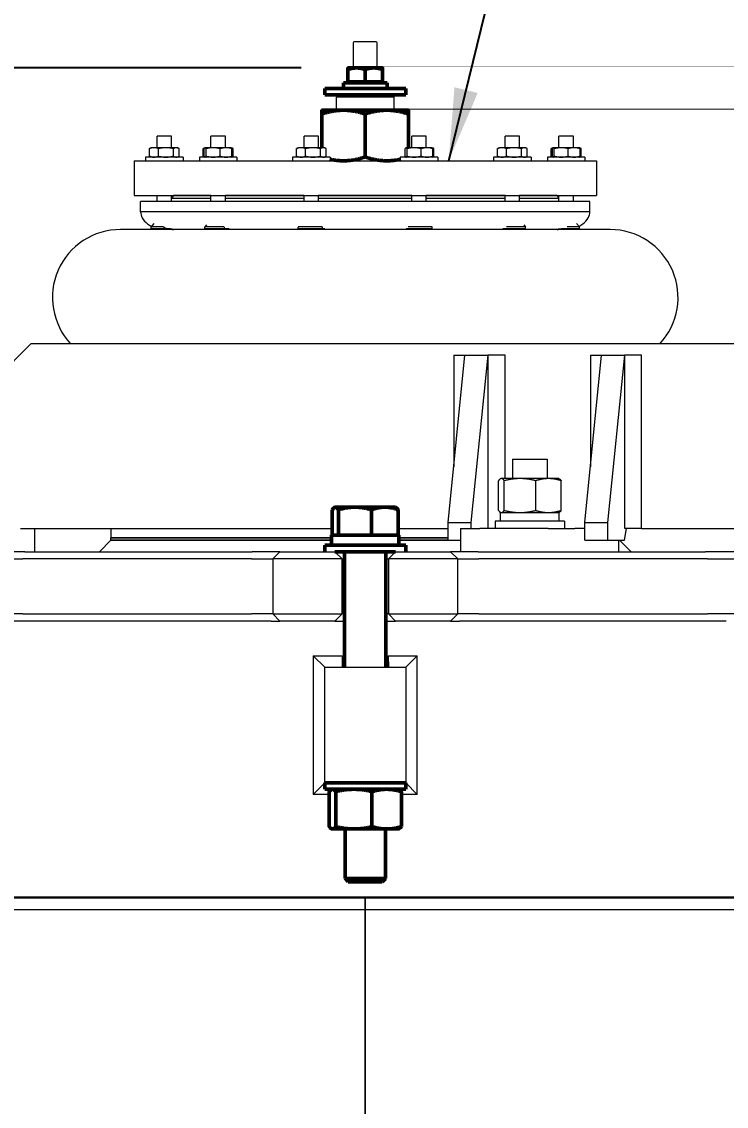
# Model space of a CAD drawing. Header units: inches. Extents: x 20 to 536, y 8 to 344.
# Drawn here: x 417.5 to 432.74, y 137.74 to 161.21 of the extents above; entities that cross this region are included whole.
import ezdxf

# ---------------------------------------------------------------- set-up
doc = ezdxf.new("R2010")
doc.units = ezdxf.units.IN
doc.header["$LTSCALE"] = 16
doc.header["$MEASUREMENT"] = 0
for name, color, linetype, lineweight in [('Dimension (ANSI)', 7, 'Continuous', 25), ('Symbol', 7, 'Continuous', 25), ('Visible (ANSI)', 7, 'Continuous', 50)]:
    doc.layers.add(name, color=color, linetype=linetype, lineweight=lineweight)
doc.styles.add('Standard D-E', font='arial.ttf')
doc.dimstyles.new('Default D-E$7', dxfattribs={"dimscale": 16, "dimtxt": 0.15, "dimasz": 0.098425, "dimexe": 0.125, "dimexo": 0.0625, "dimgap": 0.031496, "dimtad": 0, "dimtih": 1, "dimtoh": 1, "dimrnd": 1e-08, "dimzin": 4, "dimdsep": 46, "dimtxsty": 'Standard D-E', "dimcen": 0.09, "dimdle": 0.393701, "dimclrd": 256, "dimclre": 256, "dimclrt": 256, "dimadec": 0, "dimazin": 1, "dimtfac": 1, "dimtofl": 0, "dimtmove": 0, "dimatfit": 3, "dimfxl": 1, "dimtolj": 1, "dimtzin": 4, "dimlwd": -1, "dimlwe": -1, "dimarcsym": 0})
doc.dimstyles.new('in [mm] D-E NeptuneBenson', dxfattribs={"dimscale": 16, "dimtxt": 0.15, "dimasz": 0.098425, "dimexe": 0.125, "dimexo": 0.063, "dimgap": 0.031496, "dimtad": 0, "dimtih": 1, "dimtoh": 1, "dimdec": 4, "dimrnd": 1e-08, "dimzin": 3, "dimdsep": 46, "dimlunit": 5, "dimtxsty": 'Standard D-E', "dimcen": 0.09, "dimdle": 0.393701, "dimclrd": 256, "dimclre": 256, "dimclrt": 256, "dimadec": 1, "dimazin": 1, "dimtfac": 1, "dimtofl": 0, "dimtmove": 0, "dimatfit": 3, "dimfxl": 1, "dimfrac": 1, "dimtolj": 1, "dimtzin": 4, "dimlwd": -1, "dimlwe": -1, "dimarcsym": 0})

# ---------------------------------------------------------------- blocks, each defined once
blk = doc.blocks.new('*D27')
at = {"layer": 'Defpoints', "color": 0, "transparency": 16777216}
for p in [(353.817, 160.21), (424.556, 160.21), (399.354, 62.718)]:
    blk.add_point(p, dxfattribs=at)
at = {"layer": 'Dimension (ANSI)', "transparency": 16777216}
for p, q in [((423.548, 160.21), (351.817, 160.21)), ((353.817, 158.636), (353.817, 117.193)), ((353.817, 64.293), (353.817, 99.866)), ((398.346, 62.718), (351.817, 62.718))]:
    blk.add_line(p, q, dxfattribs=at)
for points in [[(353.554, 158.636), (354.079, 158.636), (353.817, 160.21)], [(353.554, 64.293), (354.079, 64.293), (353.817, 62.718)]]:
    blk.add_solid(points, dxfattribs=at)
at = {"layer": 'Dimension (ANSI)', "transparency": 16777216, "char_height": 2.4, "attachment_point": 5, "style": 'Standard D-E'}
for s, insert in [('\\A1; \\fArial|b0|i0;97{\\H1x;\\S1#2;} in', (353.817, 111.464)), ('\\A1;[2461.5 mm]{\\P\\fArial|b0|i0;SHIPPING HEIGHT\\P\\fArial|b0|i0;REF.}', (353.817, 102.8))]:
    blk.add_mtext(s, dxfattribs=dict(at, insert=insert))

msp = doc.modelspace()

# ---------------------------------------------------------------- linework, layer by layer
at = {"layer": 'Visible (ANSI)', "linetype": 'Continuous', "lineweight": 18}
for p, q in [((425.170575, 160.774125), (424.692075, 160.774125)), ((424.671195, 160.753245), (424.671195, 160.210476)), ((425.191455, 160.210476), (425.191455, 160.753245)), ((424.356325, 159.628472), (424.306325, 159.578472)), ((425.506325, 159.628472), (425.556325, 159.578472)), ((425.556325, 159.578472), (424.306325, 159.578472)), ((424.306325, 159.295612), (424.306325, 159.578472)), ((425.556325, 159.295612), (425.556325, 159.578472)), ((420.740909, 158.731612), (420.428409, 158.731612)), ((420.428409, 158.484612), (420.428409, 158.731612)), ((420.740909, 158.484612), (420.740909, 158.731612)), ((421.905594, 158.731612), (421.593094, 158.731612)), ((421.593094, 158.484612), (421.593094, 158.731612)), ((421.905594, 158.484612), (421.905594, 158.731612)), ((423.922889, 158.731612), (423.610389, 158.731612)), ((423.610389, 158.484612), (423.610389, 158.731612)), ((423.922889, 158.484612), (423.922889, 158.731612)), ((426.25226, 158.731612), (425.93976, 158.731612)), ((425.93976, 158.484612), (425.93976, 158.731612)), ((426.25226, 158.484612), (426.25226, 158.731612)), ((428.269555, 158.731612), (427.957055, 158.731612)), ((427.957055, 158.484612), (427.957055, 158.731612)), ((428.269555, 158.484612), (428.269555, 158.731612)), ((429.434241, 158.731612), (429.121741, 158.731612)), ((429.121741, 158.484612), (429.121741, 158.731612)), ((429.434241, 158.484612), (429.434241, 158.731612)), ((420.262391, 158.301919), (420.262391, 158.464305)), ((420.303159, 158.484612), (420.279965, 158.473797)), ((420.36133, 158.484612), (420.303159, 158.484612)), ((420.621402, 158.484612), (420.36133, 158.484612)), ((420.460268, 158.301919), (420.460268, 158.464305)), ((420.844731, 158.484612), (420.621402, 158.484612)), ((420.782535, 158.301919), (420.782535, 158.464305)), ((420.866159, 158.484612), (420.844731, 158.484612)), ((420.866159, 158.484612), (420.889352, 158.473797)), ((420.906926, 158.301919), (420.906926, 158.464305)), ((421.427077, 158.301919), (421.427077, 158.464305)), ((421.465415, 158.48348), (421.444651, 158.473797)), ((421.449039, 158.301919), (421.449039, 158.464305)), ((421.467844, 158.484612), (421.465415, 158.48348)), ((421.470253, 158.484612), (421.467844, 158.484612)), ((421.641619, 158.484612), (421.470253, 158.484612)), ((421.491466, 158.301919), (421.491466, 158.464305)), ((421.920711, 158.484612), (421.641619, 158.484612)), ((421.791772, 158.301919), (421.791772, 158.464305)), ((422.030844, 158.484612), (421.920711, 158.484612)), ((422.030844, 158.484612), (422.033273, 158.48348)), ((422.033273, 158.48348), (422.054038, 158.473797)), ((422.04965, 158.301919), (422.04965, 158.464305)), ((422.071612, 158.301919), (422.071612, 158.464305)), ((423.444372, 158.301919), (423.444372, 158.464305)), ((423.485139, 158.484612), (423.461946, 158.473797)), ((423.54331, 158.484612), (423.485139, 158.484612)), ((423.803382, 158.484612), (423.54331, 158.484612)), ((423.642249, 158.301919), (423.642249, 158.464305)), ((424.026711, 158.484612), (423.803382, 158.484612)), ((423.964516, 158.301919), (423.964516, 158.464305)), ((424.048139, 158.484612), (424.026711, 158.484612)), ((424.048139, 158.484612), (424.071332, 158.473797)), ((424.088906, 158.301919), (424.088906, 158.464305)), ((425.795705, 158.301919), (425.795705, 158.464305)), ((425.81451, 158.484612), (425.812081, 158.48348)), ((425.816919, 158.484612), (425.81451, 158.484612)), ((425.988285, 158.484612), (425.816919, 158.484612)), ((425.838132, 158.301919), (425.838132, 158.464305)), ((426.267377, 158.484612), (425.988285, 158.484612)), ((426.138438, 158.301919), (426.138438, 158.464305)), ((426.37751, 158.484612), (426.267377, 158.484612)), ((426.37751, 158.484612), (426.37994, 158.48348)), ((426.37994, 158.48348), (426.400704, 158.473797)), ((426.396316, 158.301919), (426.396316, 158.464305)), ((426.418278, 158.301919), (426.418278, 158.464305)), ((427.791038, 158.301919), (427.791038, 158.464305)), ((427.831805, 158.484612), (427.808612, 158.473797)), ((427.889976, 158.484612), (427.831805, 158.484612)), ((428.150048, 158.484612), (427.889976, 158.484612)), ((427.988915, 158.301919), (427.988915, 158.464305)), ((428.373377, 158.484612), (428.150048, 158.484612)), ((428.311182, 158.301919), (428.311182, 158.464305)), ((428.394805, 158.484612), (428.373377, 158.484612)), ((428.394805, 158.484612), (428.417999, 158.473797)), ((428.435573, 158.301919), (428.435573, 158.464305)), ((428.955724, 158.301919), (428.955724, 158.464305)), ((428.994062, 158.48348), (428.973298, 158.473797)), ((428.977686, 158.301919), (428.977686, 158.464305)), ((428.996491, 158.484612), (428.994062, 158.48348)), ((428.998899, 158.484612), (428.996491, 158.484612)), ((429.170266, 158.484612), (428.998899, 158.484612)), ((429.020113, 158.301919), (429.020113, 158.464305)), ((429.449357, 158.484612), (429.170266, 158.484612)), ((429.320418, 158.301919), (429.320418, 158.464305)), ((429.559491, 158.484612), (429.449357, 158.484612)), ((429.559491, 158.484612), (429.56192, 158.48348)), ((429.56192, 158.48348), (429.582684, 158.473797)), ((429.578296, 158.301919), (429.578296, 158.464305)), ((429.600258, 158.301919), (429.600258, 158.464305)), ((419.931325, 158.201612), (429.931325, 158.201612)), ((419.931325, 158.201612), (419.931325, 157.451612)), ((420.990659, 158.281612), (420.178659, 158.281612)), ((420.178659, 158.281612), (420.178659, 158.201612)), ((420.303159, 158.281612), (420.279965, 158.292428)), ((420.866159, 158.281612), (420.889352, 158.292428)), ((420.990659, 158.281612), (420.990659, 158.201612)), ((422.155344, 158.281612), (421.343344, 158.281612)), ((421.343344, 158.281612), (421.343344, 158.201612)), ((421.465415, 158.282745), (421.444651, 158.292428)), ((421.467844, 158.281612), (421.465415, 158.282745)), ((422.030844, 158.281612), (422.033273, 158.282745)), ((422.033273, 158.282745), (422.054038, 158.292428)), ((422.155344, 158.281612), (422.155344, 158.201612)), ((424.172639, 158.281612), (423.360639, 158.281612)), ((423.360639, 158.281612), (423.360639, 158.201612)), ((423.485139, 158.281612), (423.461946, 158.292428)), ((424.048139, 158.281612), (424.071332, 158.292428)), ((424.172639, 158.281612), (424.172639, 158.201612)), ((426.50201, 158.281612), (425.69001, 158.281612)), ((425.69001, 158.281612), (425.69001, 158.201612)), ((425.81451, 158.281612), (425.812081, 158.282745)), ((426.37751, 158.281612), (426.37994, 158.282745)), ((426.37994, 158.282745), (426.400704, 158.292428)), ((426.50201, 158.281612), (426.50201, 158.201612)), ((428.519305, 158.281612), (427.707305, 158.281612)), ((427.707305, 158.281612), (427.707305, 158.201612)), ((427.831805, 158.281612), (427.808612, 158.292428)), ((428.394805, 158.281612), (428.417999, 158.292428)), ((428.519305, 158.281612), (428.519305, 158.201612)), ((429.683991, 158.281612), (428.871991, 158.281612)), ((428.871991, 158.281612), (428.871991, 158.201612)), ((428.994062, 158.282745), (428.973298, 158.292428)), ((428.996491, 158.281612), (428.994062, 158.282745)), ((429.559491, 158.281612), (429.56192, 158.282745)), ((429.56192, 158.282745), (429.582684, 158.292428)), ((429.683991, 158.281612), (429.683991, 158.201612)), ((429.931325, 158.201612), (429.931325, 157.451612)), ((419.931325, 157.451612), (429.931325, 157.451612)), ((429.791325, 157.323612), (420.071325, 157.323612)), ((420.071325, 157.095415), (420.071325, 157.323612)), ((420.428409, 157.323612), (420.428409, 157.451612)), ((420.740909, 157.323612), (420.740909, 157.451612)), ((420.782216, 157.448473), (420.745162, 157.384294)), ((421.593094, 157.384294), (420.745162, 157.384294)), ((421.593094, 157.448473), (420.782216, 157.448473)), ((421.593094, 157.323612), (421.593094, 157.451612)), ((421.905594, 157.323612), (421.905594, 157.451612)), ((423.610389, 157.448473), (421.905594, 157.448473)), ((423.610389, 157.384294), (421.905594, 157.384294)), ((423.610389, 157.323612), (423.610389, 157.451612)), ((423.922889, 157.323612), (423.922889, 157.451612)), ((425.93976, 157.448473), (423.922889, 157.448473)), ((425.93976, 157.384294), (423.922889, 157.384294)), ((424.188075, 157.448473), (424.188075, 157.451612)), ((425.674575, 157.448473), (425.674575, 157.451612)), ((425.93976, 157.323612), (425.93976, 157.451612)), ((426.25226, 157.323612), (426.25226, 157.451612)), ((427.957055, 157.448473), (426.25226, 157.448473)), ((427.957055, 157.384294), (426.25226, 157.384294)), ((427.957055, 157.323612), (427.957055, 157.451612)), ((428.269555, 157.323612), (428.269555, 157.451612)), ((429.080434, 157.448473), (428.269555, 157.448473)), ((429.117487, 157.384294), (428.269555, 157.384294)), ((429.080434, 157.448473), (429.117487, 157.384294)), ((429.121741, 157.323612), (429.121741, 157.451612)), ((429.434241, 157.323612), (429.434241, 157.451612)), ((429.791325, 157.095415), (429.791325, 157.323612)), ((429.791325, 157.095415), (420.071325, 157.095415)), ((420.360663, 156.84468), (420.300659, 156.775653)), ((420.565239, 156.775653), (420.300659, 156.775653)), ((420.300659, 156.731612), (420.300659, 156.775653)), ((420.57968, 156.731612), (420.57968, 156.770019)), ((421.501735, 156.817515), (421.465344, 156.775653)), ((421.874194, 156.775653), (421.465344, 156.775653)), ((421.465344, 156.731612), (421.465344, 156.775653)), ((421.887011, 156.731612), (421.887011, 156.770019)), ((423.482639, 156.731612), (423.482639, 156.768153)), ((424.002305, 156.775653), (423.483304, 156.775653)), ((424.010063, 156.731612), (424.010063, 156.770019)), ((426.379346, 156.775653), (425.860345, 156.775653)), ((426.379967, 156.731612), (426.379967, 156.770019)), ((428.397305, 156.775653), (427.988456, 156.775653)), ((428.360915, 156.817515), (428.397305, 156.775653)), ((428.397305, 156.731612), (428.397305, 156.775653)), ((429.561991, 156.775653), (429.297411, 156.775653)), ((429.501987, 156.84468), (429.561991, 156.775653)), ((429.561991, 156.731612), (429.561991, 156.775653)), ((430.225646, 156.714452), (419.637004, 156.714452)), ((420.57968, 156.731612), (420.300659, 156.731612)), ((420.596125, 156.723612), (420.721985, 156.723612)), ((420.662961, 156.731612), (420.602447, 156.731612)), ((420.662961, 156.743954), (420.662961, 156.731612)), ((420.720869, 156.731612), (420.662961, 156.731612)), ((420.767418, 156.723612), (421.804441, 156.723612)), ((421.887011, 156.731612), (421.465344, 156.731612)), ((421.953652, 156.731612), (421.887011, 156.731612)), ((421.928566, 156.723612), (423.724743, 156.723612)), ((421.953652, 156.743954), (421.953652, 156.731612)), ((421.991908, 156.731612), (421.953652, 156.731612)), ((424.010063, 156.731612), (423.482639, 156.731612)), ((423.894302, 156.723612), (425.968348, 156.723612)), ((424.042208, 156.731612), (424.010063, 156.731612)), ((424.042208, 156.743954), (424.042208, 156.731612)), ((424.050561, 156.731612), (424.042208, 156.731612)), ((425.823018, 156.746461), (425.823018, 156.731612)), ((426.379967, 156.731612), (425.823018, 156.731612)), ((426.137906, 156.723612), (427.934083, 156.723612)), ((427.916038, 156.746461), (427.916038, 156.731612)), ((428.397305, 156.731612), (427.916038, 156.731612)), ((428.058208, 156.723612), (429.095232, 156.723612)), ((429.140665, 156.723612), (429.266525, 156.723612)), ((429.209307, 156.731612), (429.172292, 156.731612)), ((429.209307, 156.746461), (429.209307, 156.731612)), ((429.561991, 156.731612), (429.209307, 156.731612)), ((415.233333, 151.743472), (417.696189, 154.243472)), ((440.940263, 154.243472), (417.696189, 154.243472)), ((426.724215, 150.373472), (427.088299, 153.993472)), ((426.845702, 153.993472), (427.088299, 153.993472)), ((426.845702, 153.993472), (426.845702, 151.581391)), ((427.088299, 153.993472), (427.58087, 153.993472)), ((427.58087, 153.993472), (427.216786, 150.373472)), ((427.592463, 153.993472), (427.58087, 153.993472)), ((427.953988, 153.993472), (427.592463, 153.993472)), ((427.592463, 150.243472), (427.592463, 153.993472)), ((427.953988, 151.325472), (427.953988, 153.993472)), ((429.679643, 150.373472), (430.043727, 153.993472)), ((429.80113, 153.993472), (430.043727, 153.993472)), ((429.80113, 153.993472), (429.80113, 151.581391)), ((430.043727, 153.993472), (430.536298, 153.993472)), ((430.536298, 153.993472), (430.172214, 150.373472)), ((430.547891, 153.993472), (430.536298, 153.993472)), ((430.909416, 153.993472), (430.547891, 153.993472)), ((430.547891, 150.243472), (430.547891, 153.993472)), ((430.909416, 150.243472), (430.909416, 153.993472)), ((428.117154, 151.743472), (428.867154, 151.743472)), ((428.117154, 151.743472), (428.117154, 151.325472)), ((428.867154, 151.743472), (428.867154, 151.325472)), ((427.81399, 150.636559), (427.81399, 151.280386)), ((427.867154, 151.325472), (427.857513, 151.320976)), ((427.876649, 151.325472), (427.867154, 151.325472)), ((428.278392, 151.325472), (427.876649, 151.325472)), ((427.939309, 150.636559), (427.939309, 151.280386)), ((428.893897, 151.325472), (428.278392, 151.325472)), ((428.617474, 150.636559), (428.617474, 151.280386)), ((429.117154, 151.325472), (428.893897, 151.325472)), ((429.117154, 151.325472), (429.126796, 151.320976)), ((429.170319, 150.636559), (429.170319, 151.280386)), ((427.867154, 150.591472), (427.857513, 150.595968)), ((427.859654, 150.591472), (429.124654, 150.591472)), ((427.859654, 150.403472), (427.859654, 150.591472)), ((429.117154, 150.591472), (429.126796, 150.595968)), ((429.124654, 150.403472), (429.124654, 150.591472)), ((417.474532, 150.243472), (424.219022, 150.243472)), ((417.775073, 150.243472), (417.775073, 149.743472)), ((419.431325, 150.243472), (419.431325, 150.033472)), ((425.643628, 150.243472), (426.724215, 150.243472)), ((426.724215, 150.373472), (427.216786, 150.373472)), ((426.724215, 149.993472), (426.724215, 150.373472)), ((426.994686, 150.243472), (427.408817, 150.243472)), ((426.994686, 150.243472), (426.994686, 149.743472)), ((427.216786, 150.373472), (427.216786, 150.243472)), ((428.886531, 150.243472), (427.408817, 150.243472)), ((429.242154, 150.403472), (427.742154, 150.403472)), ((427.742154, 150.403472), (427.742154, 150.243472)), ((428.886531, 150.243472), (429.464971, 150.243472)), ((429.242154, 150.403472), (429.242154, 150.243472)), ((429.679643, 150.243472), (429.464971, 150.243472)), ((429.679643, 150.373472), (430.172214, 150.373472)), ((429.679643, 149.993472), (429.679643, 150.373472)), ((430.172214, 150.373472), (430.172214, 149.993472)), ((430.536298, 149.993472), (430.579233, 150.243472)), ((430.909416, 150.243472), (430.547891, 150.243472)), ((430.909416, 150.243472), (434.436612, 150.243472)), ((419.431325, 149.993472), (419.181325, 149.743472)), ((424.201825, 150.043472), (419.431325, 150.043472)), ((419.431325, 149.993472), (419.431325, 150.043472)), ((424.201825, 150.033472), (419.431325, 150.033472)), ((419.431325, 149.993472), (424.201825, 149.993472)), ((419.431325, 149.993472), (424.201825, 149.993472)), ((424.201825, 149.993472), (419.431325, 149.993472)), ((426.724215, 150.043472), (425.660825, 150.043472)), ((426.724215, 150.033472), (425.660825, 150.033472)), ((425.660825, 149.993472), (426.724215, 149.993472)), ((425.660825, 149.993472), (426.724215, 149.993472)), ((426.724215, 149.993472), (425.660825, 149.993472)), ((426.724215, 149.993472), (426.994686, 149.993472)), ((429.679643, 149.993472), (430.172214, 149.993472)), ((430.172214, 149.993472), (430.536298, 149.993472)), ((430.409528, 149.993472), (430.409528, 149.743472)), ((430.431325, 149.993472), (430.681325, 149.743472)), ((417.569026, 149.743472), (416.783398, 149.743472)), ((417.569026, 149.743472), (422.48779, 149.743472)), ((423.086325, 149.743472), (422.48779, 149.743472)), ((422.931325, 149.588472), (423.086325, 149.743472)), ((423.086325, 149.743472), (423.903031, 149.743472)), ((423.903031, 149.743472), (424.178998, 149.743472)), ((424.178998, 149.743472), (424.276325, 149.743472)), ((424.431325, 149.588472), (424.276325, 149.743472)), ((425.431325, 149.588472), (425.586325, 149.743472)), ((425.586325, 149.743472), (425.683652, 149.743472)), ((425.683652, 149.743472), (425.959619, 149.743472)), ((425.959619, 149.743472), (426.776325, 149.743472)), ((427.374859, 149.743472), (426.776325, 149.743472)), ((426.931325, 149.588472), (426.776325, 149.743472)), ((427.374859, 149.743472), (432.293624, 149.743472)), ((433.079252, 149.743472), (432.293624, 149.743472)), ((416.92905, 149.588472), (417.528766, 149.588472)), ((422.474428, 149.588472), (417.528766, 149.588472)), ((422.474428, 149.588472), (422.931325, 149.588472)), ((423.897841, 149.588472), (422.931325, 149.588472)), ((422.931325, 149.588472), (422.931325, 148.398472)), ((424.1752, 149.588472), (423.897841, 149.588472)), ((424.431325, 149.588472), (424.1752, 149.588472)), ((424.431325, 149.588472), (424.483825, 149.588472)), ((424.431325, 148.398472), (424.431325, 149.588472)), ((425.378825, 149.588472), (425.431325, 149.588472)), ((425.687449, 149.588472), (425.431325, 149.588472)), ((425.431325, 149.588472), (425.431325, 148.398472)), ((425.964809, 149.588472), (425.687449, 149.588472)), ((426.931325, 149.588472), (425.964809, 149.588472)), ((426.931325, 149.588472), (427.388221, 149.588472)), ((426.931325, 148.398472), (426.931325, 149.588472)), ((432.333884, 149.588472), (427.388221, 149.588472)), ((432.333884, 149.588472), (432.933599, 149.588472)), ((417.528766, 148.398472), (416.92905, 148.398472)), ((417.528766, 148.398472), (422.474428, 148.398472)), ((422.931325, 148.398472), (422.474428, 148.398472)), ((422.931325, 148.398472), (423.897841, 148.398472)), ((422.931325, 148.398472), (423.086325, 148.243472)), ((423.897841, 148.398472), (424.1752, 148.398472)), ((424.1752, 148.398472), (424.431325, 148.398472)), ((424.431325, 148.398472), (424.276325, 148.243472)), ((424.483825, 148.398472), (424.431325, 148.398472)), ((425.431325, 148.398472), (425.378825, 148.398472)), ((425.431325, 148.398472), (425.687449, 148.398472)), ((425.431325, 148.398472), (425.586325, 148.243472)), ((425.687449, 148.398472), (425.964809, 148.398472)), ((425.964809, 148.398472), (426.931325, 148.398472)), ((426.931325, 148.398472), (426.776325, 148.243472)), ((427.388221, 148.398472), (426.931325, 148.398472)), ((427.388221, 148.398472), (432.333884, 148.398472)), ((432.933599, 148.398472), (432.333884, 148.398472)), ((422.894017, 148.243472), (417.122675, 148.243472)), ((422.894017, 148.243472), (423.086325, 148.243472)), ((423.903031, 148.243472), (423.086325, 148.243472)), ((424.178998, 148.243472), (423.903031, 148.243472)), ((424.276325, 148.243472), (424.178998, 148.243472)), ((424.276325, 148.243472), (424.483825, 148.243472)), ((425.378825, 148.243472), (425.586325, 148.243472)), ((425.683652, 148.243472), (425.586325, 148.243472)), ((425.959619, 148.243472), (425.683652, 148.243472)), ((426.776325, 148.243472), (425.959619, 148.243472)), ((426.776325, 148.243472), (426.968633, 148.243472)), ((432.739974, 148.243472), (426.968633, 148.243472)), ((423.806423, 147.493375), (423.806423, 144.49357)), ((423.806423, 147.493375), (424.435671, 147.493375)), ((423.806423, 147.493375), (424.056325, 147.243472)), ((424.435671, 147.493375), (424.431325, 147.243472)), ((424.435671, 147.493375), (424.435671, 147.243472)), ((425.426978, 147.493375), (425.431325, 147.243472)), ((425.426978, 147.243472), (425.426978, 147.493375)), ((425.426978, 147.493375), (426.056227, 147.493375)), ((426.056227, 147.493375), (425.806325, 147.243472)), ((426.056227, 144.49357), (426.056227, 147.493375)), ((424.056325, 147.243472), (425.806325, 147.243472)), ((424.056325, 144.743472), (424.056325, 147.243472)), ((425.806325, 147.243472), (425.806325, 144.743472)), ((423.806423, 144.49357), (424.056325, 144.743472)), ((425.806325, 144.743472), (424.056325, 144.743472)), ((426.056227, 144.49357), (425.806325, 144.743472)), ((424.150615, 144.49357), (423.806423, 144.49357)), ((426.056227, 144.49357), (425.712035, 144.49357)), ((396.429994, 142.274722), (447.304897, 142.274722)), ((447.304897, 142.243472), (396.461244, 142.243472)), ((424.931322, 141.993472), (424.931322, 142.243472)), ((424.931327, 142.243472), (424.931327, 141.993472)), ((424.931322, 141.993472), (397.179301, 141.993472)), ((424.931322, 141.993472), (424.931327, 141.993472)), ((424.931322, 141.993472), (424.931322, 73.743472)), ((424.931327, 73.743472), (424.931327, 141.993472)), ((447.304897, 141.993472), (424.931327, 141.993472)), ((424.931322, 141.888472), (424.931327, 141.888472)), ((424.931322, 141.888472), (424.931327, 141.888472)), ((424.931322, 141.783472), (424.931327, 141.783472)), ((424.931322, 141.783472), (424.931327, 141.783472)), ((424.931322, 141.678472), (424.931327, 141.678472)), ((424.931322, 141.678472), (424.931327, 141.678472)), ((424.931327, 141.573472), (424.931322, 141.573472)), ((424.931322, 141.573472), (424.931327, 141.573472)), ((424.931327, 141.468472), (424.931322, 141.468472)), ((424.931327, 141.268472), (424.931322, 141.268472)), ((424.931322, 140.768472), (424.931327, 140.768472))]:
    msp.add_line(p, q, dxfattribs=at)
at = {"layer": 'Visible (ANSI)'}
for p, q in [((424.743825, 160.210476), (424.556325, 160.210476)), ((424.556325, 159.912476), (424.556325, 160.176983)), ((425.118825, 160.210476), (424.743825, 160.210476)), ((424.931325, 159.912476), (424.931325, 160.176983)), ((425.306325, 160.210476), (425.118825, 160.210476)), ((425.306325, 159.912476), (425.306325, 160.176983)), ((424.459974, 159.887472), (425.402676, 159.887472)), ((424.459974, 159.887472), (424.459974, 159.762472)), ((424.743825, 159.912476), (424.556325, 159.912476)), ((424.556325, 159.912476), (424.556325, 159.887472)), ((424.931325, 159.912476), (424.743825, 159.912476)), ((425.118825, 159.912476), (424.931325, 159.912476)), ((425.306325, 159.912476), (425.118825, 159.912476)), ((425.306325, 159.912476), (425.306325, 159.887472)), ((425.402676, 159.887472), (425.402676, 159.762472)), ((425.806325, 159.762472), (424.056325, 159.762472)), ((424.056325, 159.762472), (424.056325, 159.628472)), ((425.806325, 159.628472), (424.056325, 159.628472)), ((425.806325, 159.762472), (425.806325, 159.628472)), ((424.462575, 159.295612), (423.993825, 159.295612)), ((423.993825, 159.211878), (423.993825, 158.484612)), ((425.400075, 159.295612), (424.462575, 159.295612)), ((424.931325, 159.211878), (424.931325, 158.285346)), ((425.868825, 159.295612), (425.400075, 159.295612)), ((425.868825, 159.211878), (425.868825, 158.484612)), ((424.275325, 150.707101), (424.264976, 150.701126)), ((424.285513, 150.707101), (424.275325, 150.707101)), ((424.708156, 150.707101), (424.285513, 150.707101)), ((425.353967, 150.707101), (424.708156, 150.707101)), ((425.587325, 150.707101), (425.353967, 150.707101)), ((425.587325, 150.707101), (425.597674, 150.701126)), ((424.219022, 150.103101), (424.219022, 150.64851)), ((424.352004, 150.103101), (424.352004, 150.64851)), ((425.064307, 150.103101), (425.064307, 150.64851)), ((425.643628, 150.103101), (425.643628, 150.64851)), ((424.201825, 150.103097), (425.660825, 150.103097)), ((424.201825, 150.103097), (424.201825, 149.884097)), ((424.285513, 150.103101), (424.219022, 150.103101)), ((424.275325, 150.103101), (424.275325, 150.103097)), ((424.352004, 150.103101), (424.285513, 150.103101)), ((424.708156, 150.103101), (424.352004, 150.103101)), ((425.064307, 150.103101), (424.708156, 150.103101)), ((425.353967, 150.103101), (425.064307, 150.103101)), ((425.643628, 150.103101), (425.353967, 150.103101)), ((425.587325, 150.103101), (425.587325, 150.103097)), ((425.660825, 150.103097), (425.660825, 149.884097)), ((425.806325, 149.884097), (424.056325, 149.884097)), ((424.056325, 149.743472), (424.056325, 149.884097)), ((424.276325, 149.743472), (425.586325, 149.743472)), ((424.483825, 149.743472), (424.483825, 147.243472)), ((425.378825, 149.743472), (425.378825, 147.243472)), ((425.806325, 149.743472), (425.806325, 149.884097)), ((425.806325, 144.743472), (424.056325, 144.743472)), ((424.056325, 144.602847), (424.056325, 144.743472)), ((424.056325, 144.602847), (425.806325, 144.602847)), ((424.212325, 144.602847), (424.200982, 144.597558)), ((425.650325, 144.602847), (425.661668, 144.597558)), ((425.806325, 144.602847), (425.806325, 144.743472)), ((424.150615, 143.795715), (424.150615, 144.55098)), ((424.296368, 143.795715), (424.296368, 144.55098)), ((425.077078, 143.795715), (425.077078, 144.55098)), ((425.712035, 143.795715), (425.712035, 144.55098)), ((424.212325, 143.743847), (424.200982, 143.749137)), ((424.212325, 143.743847), (424.223492, 143.743847)), ((424.223492, 143.743847), (424.686723, 143.743847)), ((424.493825, 143.743847), (424.493825, 142.669212)), ((424.686723, 143.743847), (425.394557, 143.743847)), ((425.368825, 143.743847), (425.368825, 142.669212)), ((425.394557, 143.743847), (425.650325, 143.743847)), ((425.650325, 143.743847), (425.661668, 143.749137)), ((424.493825, 142.669212), (425.368825, 142.669212)), ((424.561986, 142.603097), (424.493825, 142.669212)), ((425.300664, 142.603097), (424.561986, 142.603097)), ((425.300664, 142.603097), (425.368825, 142.669212))]:
    msp.add_line(p, q, dxfattribs=at)
at = {"layer": 'Visible (ANSI)', "linetype": 'Continuous', "lineweight": 18}
for centre, radius, start, end in [((424.692075, 160.753245), 0.02088, 90, 180), ((425.170575, 160.753245), 0.02088, 0, 90), ((420.811874, 157.264062), 0.1375, 119.0239117, 121.0716535), ((429.050776, 157.264062), 0.1375, 58.9283465, 60.9760883), ((420.359838, 157.110612), 0.288913, 183.0153263, 209.3417204), ((429.502812, 157.110612), 0.288913, 330.6582796, 356.9846737), ((420.473458, 157.174482), 0.419254, 209.3417204, 233.6149039), ((420.547649, 157.275167), 0.544322, 233.6149039, 244.0462058), ((429.315, 157.275167), 0.544322, 295.9537942, 306.3850961), ((429.389192, 157.174482), 0.419254, 306.3850961, 330.6582796), ((419.637004, 155.243532), 1.47092, 90, 222.8348312), ((420.596125, 157.43399), 0.710378, 261.3931072, 270), ((420.710194, 157.130719), 0.418848, 276.3630578, 283.5982249), ((429.152456, 157.130719), 0.418848, 256.4017751, 263.6369422), ((429.266525, 157.43399), 0.710378, 270, 278.6068928), ((430.225646, 155.243532), 1.47092, 317.1651688, 90)]:
    msp.add_arc(centre, radius, start, end, dxfattribs=at)
at = {"layer": 'Visible (ANSI)'}
for points, weights in [([(424.556325, 160.176983), (424.556325, 160.210476), (424.556325, 160.210476)], [1, 1.0379548493, 1]), ([(424.743825, 160.210476), (424.656806, 160.210476), (424.556325, 160.176983)], [1, 1.0379548493, 1]), ([(424.931325, 160.176983), (424.830844, 160.210476), (424.743825, 160.210476)], [1, 1.0379548493, 1]), ([(425.118825, 160.210476), (425.031806, 160.210476), (424.931325, 160.176983)], [1, 1.0379548493, 1]), ([(425.306325, 160.176983), (425.205844, 160.210476), (425.118825, 160.210476)], [1, 1.0379548493, 1]), ([(425.306325, 160.210476), (425.306325, 160.210476), (425.306325, 160.176983)], [1, 1.0379548493, 1]), ([(423.993825, 159.211878), (423.993825, 159.295612), (423.993825, 159.295612)], [1, 1.0379548493, 1]), ([(424.462575, 159.295612), (424.245027, 159.295612), (423.993825, 159.211878)], [1, 1.0379548493, 1]), ([(424.931325, 159.211878), (424.680122, 159.295612), (424.462575, 159.295612)], [1, 1.0379548493, 1]), ([(425.400075, 159.295612), (425.182527, 159.295612), (424.931325, 159.211878)], [1, 1.0379548493, 1]), ([(425.868825, 159.211878), (425.617622, 159.295612), (425.400075, 159.295612)], [1, 1.0379548493, 1]), ([(425.868825, 159.295612), (425.868825, 159.295612), (425.868825, 159.211878)], [1, 1.0379548493, 1]), ([(424.172639, 158.23509), (424.321956, 158.201612), (424.462575, 158.201612)], [1.01753550896, 1.02420847105, 1]), ([(424.462575, 158.201612), (424.680122, 158.201612), (424.931325, 158.285346)], [1, 1.0379548493, 1]), ([(424.931325, 158.285346), (425.182527, 158.201612), (425.400075, 158.201612)], [1, 1.0379548493, 1]), ([(425.400075, 158.201612), (425.540694, 158.201612), (425.69001, 158.23509)], [1, 1.02420847105, 1.01753550896]), ([(424.285513, 150.707101), (424.254654, 150.707101), (424.219022, 150.64851)], [1, 1.0379548493, 1]), ([(424.352004, 150.64851), (424.316372, 150.707101), (424.285513, 150.707101)], [1, 1.0379548493, 1]), ([(424.708156, 150.707101), (424.542865, 150.707101), (424.352004, 150.64851)], [1, 1.0379548493, 1]), ([(425.064307, 150.64851), (424.873446, 150.707101), (424.708156, 150.707101)], [1, 1.0379548493, 1]), ([(425.353967, 150.707101), (425.219536, 150.707101), (425.064307, 150.64851)], [1, 1.0379548493, 1]), ([(425.643628, 150.64851), (425.488399, 150.707101), (425.353967, 150.707101)], [1, 1.0379548493, 1]), ([(425.597674, 150.701126), (425.61918, 150.68871), (425.643628, 150.64851)], [1.01657159114, 1.02573438582, 1]), ([(424.223492, 144.602847), (424.189669, 144.602847), (424.150615, 144.55098)], [1, 1.0379548493, 1]), ([(424.296368, 144.55098), (424.257314, 144.602847), (424.223492, 144.602847)], [1, 1.0379548493, 1]), ([(424.686723, 144.602847), (424.505559, 144.602847), (424.296368, 144.55098)], [1, 1.0379548493, 1]), ([(425.077078, 144.55098), (424.867888, 144.602847), (424.686723, 144.602847)], [1, 1.0379548493, 1]), ([(425.394557, 144.602847), (425.247214, 144.602847), (425.077078, 144.55098)], [1, 1.0379548493, 1]), ([(425.712035, 144.55098), (425.541899, 144.602847), (425.394557, 144.602847)], [1, 1.0379548493, 1]), ([(425.661668, 144.597558), (425.685239, 144.586567), (425.712035, 144.55098)], [1.01657159114, 1.02573438582, 1]), ([(424.150615, 143.795715), (424.189669, 143.743847), (424.223492, 143.743847)], [1, 1.0379548493, 1]), ([(424.223492, 143.743847), (424.257314, 143.743847), (424.296368, 143.795715)], [1, 1.0379548493, 1]), ([(424.296368, 143.795715), (424.505559, 143.743847), (424.686723, 143.743847)], [1, 1.0379548493, 1]), ([(424.686723, 143.743847), (424.867888, 143.743847), (425.077078, 143.795715)], [1, 1.0379548493, 1]), ([(425.077078, 143.795715), (425.247214, 143.743847), (425.394557, 143.743847)], [1, 1.0379548493, 1]), ([(425.394557, 143.743847), (425.541899, 143.743847), (425.712035, 143.795715)], [1, 1.0379548493, 1]), ([(425.712035, 143.795715), (425.685239, 143.760128), (425.661668, 143.749137)], [1, 1.02573438582, 1.01657159114])]:
    msp.add_rational_spline(points, weights, degree=2, dxfattribs=at)
at = {"layer": 'Visible (ANSI)', "linetype": 'Continuous', "lineweight": 18}
for points, weights in [([(420.36133, 158.484612), (420.315412, 158.484612), (420.262391, 158.464305)], [1, 1.0379548493, 1]), ([(420.262391, 158.464305), (420.271462, 158.469832), (420.279965, 158.473797)], [1, 1.01005189042, 1.01477953359]), ([(420.460268, 158.464305), (420.407247, 158.484612), (420.36133, 158.484612)], [1, 1.0379548493, 1]), ([(420.621402, 158.484612), (420.546619, 158.484612), (420.460268, 158.464305)], [1, 1.0379548493, 1]), ([(420.782535, 158.464305), (420.696184, 158.484612), (420.621402, 158.484612)], [1, 1.0379548493, 1]), ([(420.844731, 158.484612), (420.815866, 158.484612), (420.782535, 158.464305)], [1, 1.0379548493, 1]), ([(420.906926, 158.464305), (420.873596, 158.484612), (420.844731, 158.484612)], [1, 1.0379548493, 1]), ([(421.455033, 158.473797), (421.441507, 158.469832), (421.427077, 158.464305)], [1.01477953359, 1.01005189042, 1]), ([(421.427077, 158.464305), (421.436148, 158.469832), (421.444651, 158.473797)], [1, 1.01005189042, 1.01477953359]), ([(421.470253, 158.484612), (421.460407, 158.484612), (421.449039, 158.464305)], [1, 1.0379548493, 1]), ([(421.491466, 158.464305), (421.480098, 158.484612), (421.470253, 158.484612)], [1, 1.0379548493, 1]), ([(421.641619, 158.484612), (421.571933, 158.484612), (421.491466, 158.464305)], [1, 1.0379548493, 1]), ([(421.791772, 158.464305), (421.711305, 158.484612), (421.641619, 158.484612)], [1, 1.0379548493, 1]), ([(421.920711, 158.484612), (421.86087, 158.484612), (421.791772, 158.464305)], [1, 1.0379548493, 1]), ([(422.04965, 158.464305), (421.980551, 158.484612), (421.920711, 158.484612)], [1, 1.0379548493, 1]), ([(422.033273, 158.48348), (422.040909, 158.479919), (422.04965, 158.464305)], [1.01375847525, 1.02892942038, 1]), ([(422.071612, 158.464305), (422.054038, 158.475013), (422.038281, 158.479982)], [1, 1.01965956375, 1.01895290532]), ([(423.54331, 158.484612), (423.497393, 158.484612), (423.444372, 158.464305)], [1, 1.0379548493, 1]), ([(423.444372, 158.464305), (423.453443, 158.469832), (423.461946, 158.473797)], [1, 1.01005189042, 1.01477953359]), ([(423.642249, 158.464305), (423.589228, 158.484612), (423.54331, 158.484612)], [1, 1.0379548493, 1]), ([(423.803382, 158.484612), (423.7286, 158.484612), (423.642249, 158.464305)], [1, 1.0379548493, 1]), ([(423.964516, 158.464305), (423.878165, 158.484612), (423.803382, 158.484612)], [1, 1.0379548493, 1]), ([(424.026711, 158.484612), (423.997846, 158.484612), (423.964516, 158.464305)], [1, 1.0379548493, 1]), ([(424.088906, 158.464305), (424.055576, 158.484612), (424.026711, 158.484612)], [1, 1.0379548493, 1]), ([(425.816919, 158.484612), (425.807073, 158.484612), (425.795705, 158.464305)], [1, 1.0379548493, 1]), ([(425.838132, 158.464305), (425.826764, 158.484612), (425.816919, 158.484612)], [1, 1.0379548493, 1]), ([(425.988285, 158.484612), (425.918599, 158.484612), (425.838132, 158.464305)], [1, 1.0379548493, 1]), ([(426.138438, 158.464305), (426.057971, 158.484612), (425.988285, 158.484612)], [1, 1.0379548493, 1]), ([(426.267377, 158.484612), (426.207536, 158.484612), (426.138438, 158.464305)], [1, 1.0379548493, 1]), ([(426.396316, 158.464305), (426.327218, 158.484612), (426.267377, 158.484612)], [1, 1.0379548493, 1]), ([(426.37994, 158.48348), (426.387575, 158.479919), (426.396316, 158.464305)], [1.01375847525, 1.02892942038, 1]), ([(426.418278, 158.464305), (426.400704, 158.475013), (426.384948, 158.479982)], [1, 1.01965956375, 1.01895290532]), ([(427.889976, 158.484612), (427.844059, 158.484612), (427.791038, 158.464305)], [1, 1.0379548493, 1]), ([(427.791038, 158.464305), (427.800109, 158.469832), (427.808612, 158.473797)], [1, 1.01005189042, 1.01477953359]), ([(427.988915, 158.464305), (427.935894, 158.484612), (427.889976, 158.484612)], [1, 1.0379548493, 1]), ([(428.150048, 158.484612), (428.075266, 158.484612), (427.988915, 158.464305)], [1, 1.0379548493, 1]), ([(428.311182, 158.464305), (428.224831, 158.484612), (428.150048, 158.484612)], [1, 1.0379548493, 1]), ([(428.373377, 158.484612), (428.344512, 158.484612), (428.311182, 158.464305)], [1, 1.0379548493, 1]), ([(428.435573, 158.464305), (428.402242, 158.484612), (428.373377, 158.484612)], [1, 1.0379548493, 1]), ([(428.98368, 158.473797), (428.970154, 158.469832), (428.955724, 158.464305)], [1.01477953359, 1.01005189042, 1]), ([(428.955724, 158.464305), (428.964795, 158.469832), (428.973298, 158.473797)], [1, 1.01005189042, 1.01477953359]), ([(428.998899, 158.484612), (428.989054, 158.484612), (428.977686, 158.464305)], [1, 1.0379548493, 1]), ([(429.020113, 158.464305), (429.008745, 158.484612), (428.998899, 158.484612)], [1, 1.0379548493, 1]), ([(429.170266, 158.484612), (429.10058, 158.484612), (429.020113, 158.464305)], [1, 1.0379548493, 1]), ([(429.320418, 158.464305), (429.239952, 158.484612), (429.170266, 158.484612)], [1, 1.0379548493, 1]), ([(429.449357, 158.484612), (429.389517, 158.484612), (429.320418, 158.464305)], [1, 1.0379548493, 1]), ([(429.578296, 158.464305), (429.509198, 158.484612), (429.449357, 158.484612)], [1, 1.0379548493, 1]), ([(429.56192, 158.48348), (429.569555, 158.479919), (429.578296, 158.464305)], [1.01375847525, 1.02892942038, 1]), ([(429.600258, 158.464305), (429.582684, 158.475013), (429.566928, 158.479982)], [1, 1.01965956375, 1.01895290532]), ([(420.279965, 158.292428), (420.271462, 158.296393), (420.262391, 158.301919)], [1.01477953359, 1.01005189042, 1]), ([(420.262391, 158.301919), (420.315412, 158.281612), (420.36133, 158.281612)], [1, 1.0379548493, 1]), ([(420.36133, 158.281612), (420.407247, 158.281612), (420.460268, 158.301919)], [1, 1.0379548493, 1]), ([(420.460268, 158.301919), (420.546619, 158.281612), (420.621402, 158.281612)], [1, 1.0379548493, 1]), ([(420.621402, 158.281612), (420.696184, 158.281612), (420.782535, 158.301919)], [1, 1.0379548493, 1]), ([(420.782535, 158.301919), (420.815866, 158.281612), (420.844731, 158.281612)], [1, 1.0379548493, 1]), ([(420.844731, 158.281612), (420.873596, 158.281612), (420.906926, 158.301919)], [1, 1.0379548493, 1]), ([(421.427077, 158.301919), (421.441507, 158.296393), (421.455033, 158.292428)], [1, 1.01005189042, 1.01477953359]), ([(421.444651, 158.292428), (421.436148, 158.296393), (421.427077, 158.301919)], [1.01477953359, 1.01005189042, 1]), ([(421.449039, 158.301919), (421.460407, 158.281612), (421.470253, 158.281612)], [1, 1.0379548493, 1]), ([(421.470253, 158.281612), (421.480098, 158.281612), (421.491466, 158.301919)], [1, 1.0379548493, 1]), ([(421.491466, 158.301919), (421.571933, 158.281612), (421.641619, 158.281612)], [1, 1.0379548493, 1]), ([(421.641619, 158.281612), (421.711305, 158.281612), (421.791772, 158.301919)], [1, 1.0379548493, 1]), ([(421.791772, 158.301919), (421.86087, 158.281612), (421.920711, 158.281612)], [1, 1.0379548493, 1]), ([(421.920711, 158.281612), (421.980551, 158.281612), (422.04965, 158.301919)], [1, 1.0379548493, 1]), ([(422.04965, 158.301919), (422.040909, 158.286305), (422.033273, 158.282745)], [1, 1.02892942038, 1.01375847525]), ([(422.038281, 158.286243), (422.054038, 158.291212), (422.071612, 158.301919)], [1.01895290532, 1.01965956375, 1]), ([(423.461946, 158.292428), (423.453443, 158.296393), (423.444372, 158.301919)], [1.01477953359, 1.01005189042, 1]), ([(423.444372, 158.301919), (423.497393, 158.281612), (423.54331, 158.281612)], [1, 1.0379548493, 1]), ([(423.54331, 158.281612), (423.589228, 158.281612), (423.642249, 158.301919)], [1, 1.0379548493, 1]), ([(423.642249, 158.301919), (423.7286, 158.281612), (423.803382, 158.281612)], [1, 1.0379548493, 1]), ([(423.803382, 158.281612), (423.878165, 158.281612), (423.964516, 158.301919)], [1, 1.0379548493, 1]), ([(423.964516, 158.301919), (423.997846, 158.281612), (424.026711, 158.281612)], [1, 1.0379548493, 1]), ([(424.026711, 158.281612), (424.055576, 158.281612), (424.088906, 158.301919)], [1, 1.0379548493, 1]), ([(425.795705, 158.301919), (425.807073, 158.281612), (425.816919, 158.281612)], [1, 1.0379548493, 1]), ([(425.816919, 158.281612), (425.826764, 158.281612), (425.838132, 158.301919)], [1, 1.0379548493, 1]), ([(425.838132, 158.301919), (425.918599, 158.281612), (425.988285, 158.281612)], [1, 1.0379548493, 1]), ([(425.988285, 158.281612), (426.057971, 158.281612), (426.138438, 158.301919)], [1, 1.0379548493, 1]), ([(426.138438, 158.301919), (426.207536, 158.281612), (426.267377, 158.281612)], [1, 1.0379548493, 1]), ([(426.267377, 158.281612), (426.327218, 158.281612), (426.396316, 158.301919)], [1, 1.0379548493, 1]), ([(426.396316, 158.301919), (426.387575, 158.286305), (426.37994, 158.282745)], [1, 1.02892942038, 1.01375847525]), ([(426.384948, 158.286243), (426.400704, 158.291212), (426.418278, 158.301919)], [1.01895290532, 1.01965956375, 1]), ([(427.808612, 158.292428), (427.800109, 158.296393), (427.791038, 158.301919)], [1.01477953359, 1.01005189042, 1]), ([(427.791038, 158.301919), (427.844059, 158.281612), (427.889976, 158.281612)], [1, 1.0379548493, 1]), ([(427.889976, 158.281612), (427.935894, 158.281612), (427.988915, 158.301919)], [1, 1.0379548493, 1]), ([(427.988915, 158.301919), (428.075266, 158.281612), (428.150048, 158.281612)], [1, 1.0379548493, 1]), ([(428.150048, 158.281612), (428.224831, 158.281612), (428.311182, 158.301919)], [1, 1.0379548493, 1]), ([(428.311182, 158.301919), (428.344512, 158.281612), (428.373377, 158.281612)], [1, 1.0379548493, 1]), ([(428.373377, 158.281612), (428.402242, 158.281612), (428.435573, 158.301919)], [1, 1.0379548493, 1]), ([(428.973298, 158.292428), (428.964795, 158.296393), (428.955724, 158.301919)], [1.01477953359, 1.01005189042, 1]), ([(428.955724, 158.301919), (428.970154, 158.296393), (428.98368, 158.292428)], [1, 1.01005189042, 1.01477953359]), ([(428.977686, 158.301919), (428.989054, 158.281612), (428.998899, 158.281612)], [1, 1.0379548493, 1]), ([(428.998899, 158.281612), (429.008745, 158.281612), (429.020113, 158.301919)], [1, 1.0379548493, 1]), ([(429.020113, 158.301919), (429.10058, 158.281612), (429.170266, 158.281612)], [1, 1.0379548493, 1]), ([(429.170266, 158.281612), (429.239952, 158.281612), (429.320418, 158.301919)], [1, 1.0379548493, 1]), ([(429.320418, 158.301919), (429.389517, 158.281612), (429.449357, 158.281612)], [1, 1.0379548493, 1]), ([(429.449357, 158.281612), (429.509198, 158.281612), (429.578296, 158.301919)], [1, 1.0379548493, 1]), ([(429.578296, 158.301919), (429.569555, 158.286305), (429.56192, 158.282745)], [1, 1.02892942038, 1.01375847525]), ([(429.566928, 158.286243), (429.582684, 158.291212), (429.600258, 158.301919)], [1.01895290532, 1.01965956375, 1]), ([(427.876649, 151.325472), (427.847569, 151.325472), (427.81399, 151.280386)], [1, 1.0379548493, 1]), ([(427.939309, 151.280386), (427.90573, 151.325472), (427.876649, 151.325472)], [1, 1.0379548493, 1]), ([(428.278392, 151.325472), (428.121023, 151.325472), (427.939309, 151.280386)], [1, 1.0379548493, 1]), ([(428.617474, 151.280386), (428.43576, 151.325472), (428.278392, 151.325472)], [1, 1.0379548493, 1]), ([(428.893897, 151.325472), (428.765608, 151.325472), (428.617474, 151.280386)], [1, 1.0379548493, 1]), ([(429.170319, 151.280386), (429.022185, 151.325472), (428.893897, 151.325472)], [1, 1.0379548493, 1]), ([(429.126796, 151.320976), (429.147161, 151.31148), (429.170319, 151.280386)], [1.01647331037, 1.02587101878, 1]), ([(427.81399, 150.636559), (427.847569, 150.591472), (427.876649, 150.591472)], [1, 1.0379548493, 1]), ([(427.876649, 150.591472), (427.90573, 150.591472), (427.939309, 150.636559)], [1, 1.0379548493, 1]), ([(427.939309, 150.636559), (428.121023, 150.591472), (428.278392, 150.591472)], [1, 1.0379548493, 1]), ([(428.278392, 150.591472), (428.43576, 150.591472), (428.617474, 150.636559)], [1, 1.0379548493, 1]), ([(428.617474, 150.636559), (428.765608, 150.591472), (428.893897, 150.591472)], [1, 1.0379548493, 1]), ([(428.893897, 150.591472), (429.022185, 150.591472), (429.170319, 150.636559)], [1, 1.0379548493, 1]), ([(429.170319, 150.636559), (429.147161, 150.605465), (429.126796, 150.595968)], [1, 1.02587101878, 1.01647331037])]:
    msp.add_rational_spline(points, weights, degree=2, dxfattribs=at)
for points, knots in [([(420.756144, 156.723901), (420.75312, 156.723868), (420.749686, 156.723825), (420.7351, 156.72365), (420.721371, 156.723502), (420.686495, 156.723977), (420.66486, 156.724749), (420.621437, 156.728431), (420.600523, 156.73102), (420.57968, 156.734667)], [-0.7852101686, -0.7852101686, -0.7852101686, -0.7852101686, -0.7280042905, -0.7280042905, -0.5673184335, -0.5673184335, -0.3803627789, -0.3803627789, -0.2184698985, -0.2184698985, -0.2184698985, -0.2184698985]), ([(420.69036, 156.731617), (420.698611, 156.730171), (420.706442, 156.728951), (420.731493, 156.725517), (420.745791, 156.72439), (420.76081, 156.723685), (420.764693, 156.723609), (420.767418, 156.72361)], [-1.450051403, -1.450051403, -1.450051403, -1.450051403, -1.3725724217, -1.3725724217, -1.1852258015, -1.1852258015, -1.0918114491, -1.0918114491, -1.0918114491, -1.0918114491]), ([(421.918316, 156.731612), (421.918643, 156.731503), (421.918967, 156.731395), (421.928761, 156.728122), (421.93455, 156.726169), (421.938169, 156.723833), (421.935266, 156.723592), (421.922331, 156.723629), (421.914627, 156.723775), (421.896485, 156.723949), (421.88668, 156.723991), (421.864137, 156.723945), (421.851386, 156.72385), (421.820353, 156.723636), (421.801691, 156.723518), (421.75834, 156.723967), (421.733736, 156.724725), (421.695364, 156.727864), (421.681328, 156.729491), (421.668075, 156.731618)], [-1.449791123, -1.449791123, -1.449791123, -1.449791123, -1.443970124, -1.443970124, -1.271234535, -1.271234535, -1.084458934, -1.084458934, -0.950798757, -0.950798757, -0.836750804, -0.836750804, -0.7181241, -0.7181241, -0.568308317, -0.568308317, -0.38198584, -0.38198584, -0.267902425, -0.267902425, -0.267902425, -0.267902425]), ([(421.887011, 156.742184), (421.888226, 156.741766), (421.889425, 156.741355), (421.891724, 156.740569), (421.892824, 156.740193), (421.893908, 156.739824)], [-1.59471205236, -1.59471205236, -1.59471205236, -1.59471205236, -1.58067792043, -1.58067792043, -1.56739165884, -1.56739165884, -1.56739165884, -1.56739165884]), ([(423.953608, 156.731613), (423.952136, 156.728782), (423.947607, 156.726864), (423.930737, 156.724121), (423.916982, 156.723689), (423.886356, 156.723571), (423.871194, 156.723723), (423.840417, 156.723927), (423.82531, 156.723988), (423.793673, 156.723956), (423.777258, 156.723858), (423.740883, 156.723636), (423.721155, 156.723514), (423.679439, 156.723982), (423.658368, 156.724756), (423.629505, 156.727913), (423.619934, 156.729524), (423.611771, 156.731618)], [-1.449950147, -1.449950147, -1.449950147, -1.449950147, -1.298595055, -1.298595055, -1.110382724, -1.110382724, -0.967118837, -0.967118837, -0.844470176, -0.844470176, -0.719142999, -0.719142999, -0.56678811, -0.56678811, -0.380234072, -0.380234072, -0.267890083, -0.267890083, -0.267890083, -0.267890083]), ([(426.250879, 156.731617), (426.245247, 156.730171), (426.238934, 156.728951), (426.215146, 156.725517), (426.194979, 156.72439), (426.152749, 156.723503), (426.131524, 156.723586), (426.090699, 156.72382), (426.071438, 156.723954), (426.034269, 156.723991), (426.016566, 156.723895), (425.982137, 156.72365), (425.965975, 156.723502), (425.936682, 156.723977), (425.924778, 156.724749), (425.912901, 156.72791), (425.91013, 156.729521), (425.90904, 156.731618)], [-1.450051403, -1.450051403, -1.450051403, -1.450051403, -1.372572422, -1.372572422, -1.185225801, -1.185225801, -1.019407594, -1.019407594, -0.872865763, -0.872865763, -0.728004291, -0.728004291, -0.567318433, -0.567318433, -0.380362779, -0.380362779, -0.26789035, -0.26789035, -0.26789035, -0.26789035]), ([(428.194575, 156.731612), (428.193894, 156.731503), (428.193212, 156.731395), (428.172201, 156.728122), (428.150264, 156.726169), (428.103354, 156.723833), (428.07883, 156.723592), (428.038883, 156.723629), (428.023057, 156.723775), (427.996133, 156.723949), (427.98478, 156.723991), (427.964239, 156.723945), (427.955238, 156.72385), (427.938664, 156.723636), (427.932194, 156.723518), (427.924437, 156.723967), (427.924877, 156.724725), (427.933126, 156.727864), (427.937956, 156.729491), (427.944331, 156.731618)], [-1.449791123, -1.449791123, -1.449791123, -1.449791123, -1.443970124, -1.443970124, -1.271234535, -1.271234535, -1.084458934, -1.084458934, -0.950798757, -0.950798757, -0.836750804, -0.836750804, -0.7181241, -0.7181241, -0.568308317, -0.568308317, -0.38198584, -0.38198584, -0.267902425, -0.267902425, -0.267902425, -0.267902425]), ([(429.095232, 156.72361), (429.096966, 156.723611), (429.099171, 156.723642), (429.110212, 156.723982), (429.122982, 156.724756), (429.155752, 156.72869), (429.175286, 156.731813), (429.200974, 156.73723), (429.205117, 156.738139), (429.209306, 156.739094)], [-0.6262060381, -0.6262060381, -0.6262060381, -0.6262060381, -0.5667881098, -0.5667881098, -0.3802340722, -0.3802340722, -0.1943597256, -0.1943597256, -0.1591547841, -0.1591547841, -0.1591547841, -0.1591547841]), ([(429.263886, 156.731613), (429.244355, 156.728782), (429.225088, 156.726864), (429.184001, 156.724121), (429.163268, 156.723689), (429.13247, 156.723571), (429.12122, 156.723723), (429.110295, 156.723859), (429.108326, 156.723883), (429.106505, 156.723903)], [-1.4499501471, -1.4499501471, -1.4499501471, -1.4499501471, -1.2985950554, -1.2985950554, -1.1103827242, -1.1103827242, -0.9671188367, -0.9671188367, -0.9327176662, -0.9327176662, -0.9327176662, -0.9327176662])]:
    msp.add_open_spline(points, degree=3, knots=knots, dxfattribs=at)
for points in [[(420.579681, 156.759137), (420.584631, 156.757562), (420.589603, 156.756031), (420.594586, 156.754555)], [(420.594586, 156.754555), (420.613429, 156.748974), (420.632166, 156.743994), (420.650151, 156.739824)]]:
    msp.add_open_spline(points, degree=3, dxfattribs=at)

# ---------------------------------------------------------------- dimensions: what is measured, and where the dimension line sits
at = {"layer": 'Dimension (ANSI)'}
dim = msp.add_linear_dim(base=(353.816572, 160.210476), p1=(399.354444, 62.718472), p2=(424.556325, 160.210476), angle=90, text=' \\fArial|b0|i0;<> in\\X[2461.5 mm]{\\P\\fArial|b0|i0;SHIPPING HEIGHT\\P\\fArial|b0|i0;REF.}', dimstyle='in [mm] D-E NeptuneBenson', override={"dimgap": 0.031496, "dimdec": 4, "dimpost": '', "dimtol": 0, "dimlim": 0, "dimtp": 0, "dimtm": 0, "dimtdec": 2, "dimatfit": 1}, dxfattribs=at)
dim.commit()
dim.dimension.update_dxf_attribs({"geometry": '*D27', "text_midpoint": (353.816572, 108.529804), "dimtype": 160})

# ---------------------------------------------------------------- leaders
at = {"layer": 'Symbol', "annotation_type": 0, "has_hookline": 1, "hookline_direction": 0, "text_width": 28.421829}
msp.add_leader([(426.736179, 158.201612), (430.736736, 174.45732), (432.311539, 174.45732)], dimstyle='Default D-E$7', override={"dimtad": 0}, dxfattribs=at)

doc.saveas('drawing.dxf')
